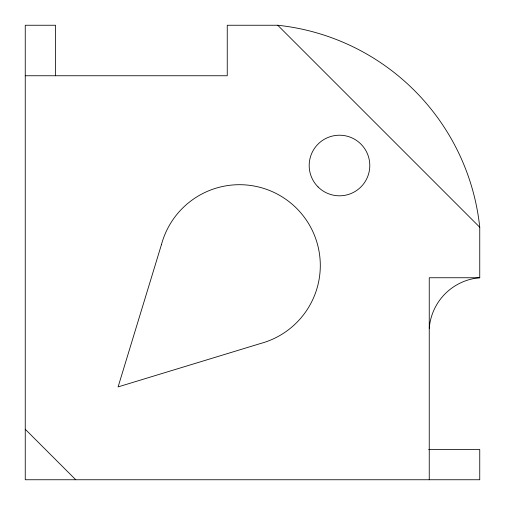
<?xml version="1.0" encoding="UTF-8"?>
<svg xmlns="http://www.w3.org/2000/svg" width="505" height="505" viewBox="0 0 505 505"><rect width="100%" height="100%" fill="white"/><g stroke="black" fill="none" stroke-linecap="round" stroke-linejoin="round"><path stroke-width="0.76" d="M429.25 328.25A55.121 55.121 0 0 1 479.75 277.75L479.75 227.25L277.75 25.25L227.25 25.25L227.25 75.75L25.25 75.75M479.75 277.75L429.25 277.75L429.25 479.75M428.663 449.45L479.75 449.45L479.75 479.75L25.25 479.75L25.25 25.25L55.55 25.25L55.55 75.75M25.25 429.25L75.75 479.75M277.75 25.25A227.25 227.25 0 0 1 479.75 227.25M161.455 244.584L118.094 386.906L260.416 343.545A80.8 80.8 0 0 0 296.637 208.363A80.8 80.8 0 0 0 161.455 244.584M318.062 186.938A30.3 30.3 0 0 0 368.757 173.354A30.3 30.3 0 0 0 331.646 136.243A30.3 30.3 0 0 0 318.062 186.938"/></g></svg>
